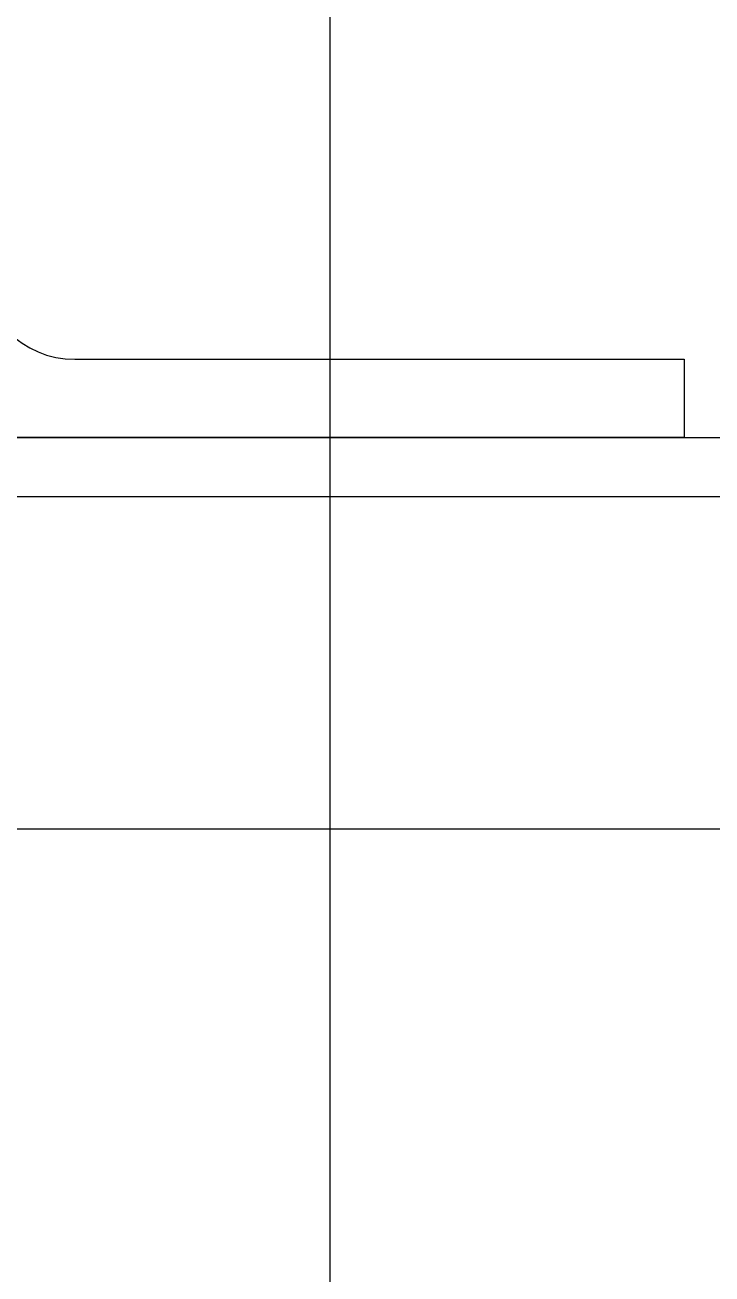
# Model space of a CAD drawing. Header units: metres. Extents: x 0 to 63075, y 0 to 44550.
# Drawn here: x 14365.5 to 14421.3, y 25597.9 to 25699.3 of the extents above; entities that cross this region are included whole.
import ezdxf

# ---------------------------------------------------------------- set-up
doc = ezdxf.new("R2010")
doc.units = ezdxf.units.M
doc.header["$LTSCALE"] = 75
for name, color, linetype in [('SDM', 7, 'Continuous'), ('SL1', 8, 'Continuous'), ('SL4', 4, 'Continuous')]:
    doc.layers.add(name, color=color, linetype=linetype)

# ---------------------------------------------------------------- blocks, each defined once
blk = doc.blocks.new('A$C29c634ac')
at = {"layer": 'SL1'}
for p, q in [((6110.01, 3003.82), (6159.51, 3003.82)), ((6159.51, 3003.82), (6159.51, 2997.47)), ((1216.13, 2997.46), (8003.9, 2997.47)), ((6159.51, 2997.47), (6096.01, 2997.47)), ((1215.12, 2992.66), (8004.91, 2992.67)), ((6030.51, 2965.67), (6742.75, 2965.67))]:
    blk.add_line(p, q, dxfattribs=at)
blk.add_arc((6110.01, 3011.47), 7.65, 180, 270, dxfattribs=at)
blk = doc.blocks.new('A$Ca53c419a')
at = {"layer": 'SL4'}
blk.add_line((1009.76, 420.77), (2334.74, 420.77), dxfattribs=at)

msp = doc.modelspace()

# ---------------------------------------------------------------- block references
at = {"layer": 'SDM'}
msp.add_blockref('A$C29c634ac', (8259.51, 22668.36), dxfattribs=at)
at = {"layer": 'SDM', "rotation": 90}
msp.add_blockref('A$Ca53c419a', (14811.03, 24429.77), dxfattribs=at)

doc.saveas('drawing.dxf')
